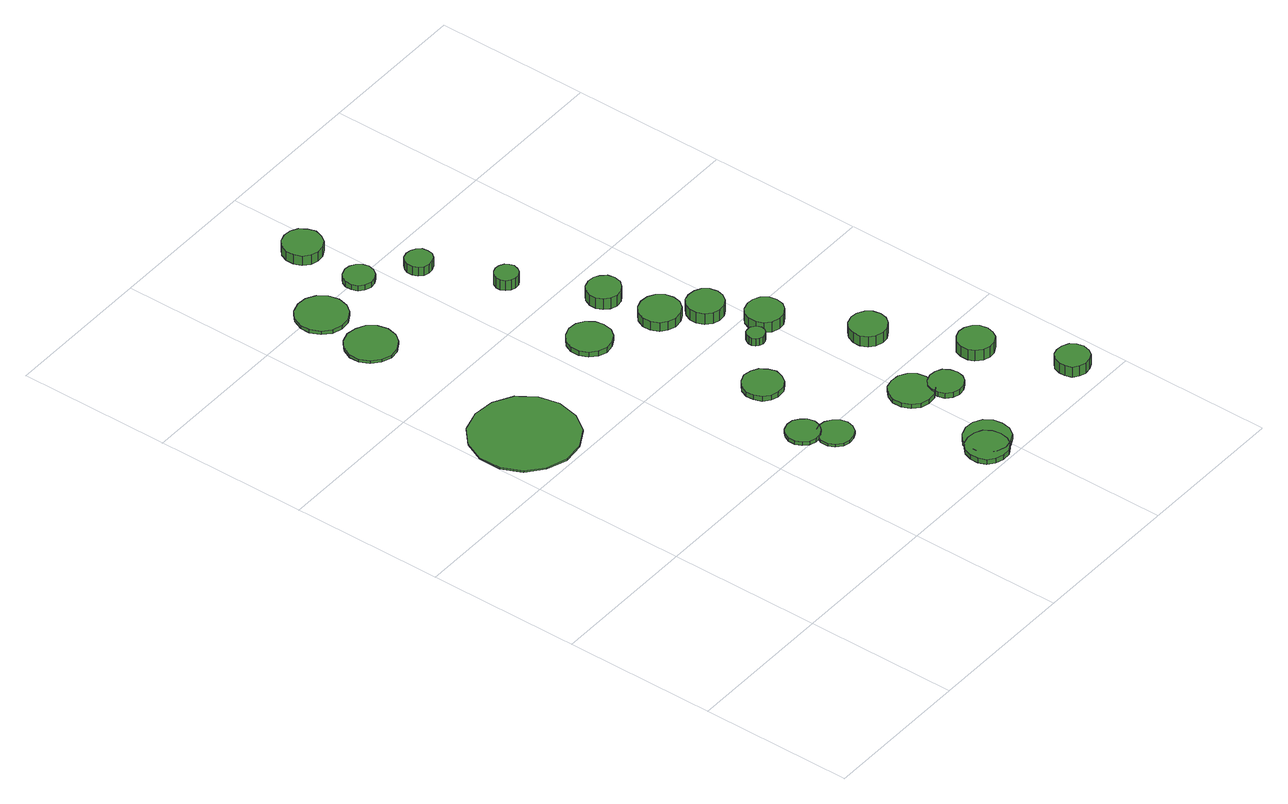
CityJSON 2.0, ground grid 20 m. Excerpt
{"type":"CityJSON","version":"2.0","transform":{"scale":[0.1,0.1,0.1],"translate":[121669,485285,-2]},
"CityObjects":{
"tree1":{"type":"SolitaryVegetationObject","attributes":{"function":"something"},"geometry":[{"type":"MultiSurface","lod":"1","boundaries":[[[0,1,2,3,4,5,6,7,8,9,10,11,12,13,14]],[[15,16,17,18,19,20,21,22,23,24,25,26,27,28,29]],[[0,29,28,1]],[[1,28,27,2]],[[2,27,26,3]],[[3,26,25,4]],[[4,25,24,5]],[[5,24,23,6]],[[6,23,22,7]],[[7,22,21,8]],[[8,21,20,9]],[[9,20,19,10]],[[10,19,18,11]],[[11,18,17,12]],[[12,17,16,13]],[[13,16,15,14]],[[14,15,29,0]]]}]},
"tree2":{"type":"SolitaryVegetationObject","attributes":{"function":"something"}},
"tree3":{"type":"SolitaryVegetationObject","attributes":{"function":"something"}},
"tree4":{"type":"SolitaryVegetationObject","attributes":{"function":"something"}},
"tree5":{"type":"SolitaryVegetationObject","attributes":{"function":"something"}},
"tree6":{"type":"SolitaryVegetationObject","attributes":{"function":"something"},"geometry":[{"type":"MultiSurface","lod":"1","boundaries":[[[30,31,32,33,34,35,36,37,38,39,40,41,42,43,44]],[[45,46,47,48,49,50,51,52,53,54,55,56,57,58,59]],[[30,59,58,31]],[[31,58,57,32]],[[32,57,56,33]],[[33,56,55,34]],[[34,55,54,35]],[[35,54,53,36]],[[36,53,52,37]],[[37,52,51,38]],[[38,51,50,39]],[[39,50,49,40]],[[40,49,48,41]],[[41,48,47,42]],[[42,47,46,43]],[[43,46,45,44]],[[44,45,59,30]]]}]},
"tree7":{"type":"SolitaryVegetationObject","attributes":{"function":"something"},"geometry":[{"type":"MultiSurface","lod":"1","boundaries":[[[60,61,62,63,64,65,66,67,68,69,70,71,72,73,74]],[[75,76,77,78,79,80,81,82,83,84,85,86,87,88,89]],[[60,89,88,61]],[[61,88,87,62]],[[62,87,86,63]],[[63,86,85,64]],[[64,85,84,65]],[[65,84,83,66]],[[66,83,82,67]],[[67,82,81,68]],[[68,81,80,69]],[[69,80,79,70]],[[70,79,78,71]],[[71,78,77,72]],[[72,77,76,73]],[[73,76,75,74]],[[74,75,89,60]]]}]},
"tree8":{"type":"SolitaryVegetationObject","attributes":{"function":"something"},"geometry":[{"type":"MultiSurface","lod":"1","boundaries":[[[90,91,92,93,94,95,96,97,98,99,100,101,102,103,104]],[[105,106,107,108,109,110,111,112,113,114,115,116,117,118,119]],[[90,119,118,91]],[[91,118,117,92]],[[92,117,116,93]],[[93,116,115,94]],[[94,115,114,95]],[[95,114,113,96]],[[96,113,112,97]],[[97,112,111,98]],[[98,111,110,99]],[[99,110,109,100]],[[100,109,108,101]],[[101,108,107,102]],[[102,107,106,103]],[[103,106,105,104]],[[104,105,119,90]]]}]},
"tree9":{"type":"SolitaryVegetationObject","attributes":{"function":"something"},"geometry":[{"type":"MultiSurface","lod":"1","boundaries":[[[120,121,122,123,124,125,126,127,128,129,130,131,132,133,134]],[[135,136,137,138,139,140,141,142,143,144,105,145,146,147,148]],[[120,148,147,121]],[[121,147,146,122]],[[122,146,145,123]],[[123,145,105,124]],[[124,105,144,125]],[[125,144,143,126]],[[126,143,142,127]],[[127,142,141,128]],[[128,141,140,129]],[[129,140,139,130]],[[130,139,138,131]],[[131,138,137,132]],[[132,137,136,133]],[[133,136,135,134]],[[134,135,148,120]]]}]},
"tree10":{"type":"SolitaryVegetationObject","attributes":{"function":"something"}},
"tree11":{"type":"SolitaryVegetationObject","attributes":{"function":"something"},"geometry":[{"type":"MultiSurface","lod":"1","boundaries":[[[149,150,151,152,153,154,155,156,157,158,159,160,161,162,163]],[[164,165,166,167,168,169,170,171,172,173,174,175,176,177,178]],[[149,178,177,150]],[[150,177,176,151]],[[151,176,175,152]],[[152,175,174,153]],[[153,174,173,154]],[[154,173,172,155]],[[155,172,171,156]],[[156,171,170,157]],[[157,170,169,158]],[[158,169,168,159]],[[159,168,167,160]],[[160,167,166,161]],[[161,166,165,162]],[[162,165,164,163]],[[163,164,178,149]]]}]},
"tree12":{"type":"SolitaryVegetationObject","attributes":{"function":"something"}},
"tree13":{"type":"SolitaryVegetationObject","attributes":{"function":"something"}},
"tree14":{"type":"SolitaryVegetationObject","attributes":{"function":"something"},"geometry":[{"type":"MultiSurface","lod":"1","boundaries":[[[179,180,181,182,183,184,185,186,187,188,189,190,191,192,193]],[[194,195,196,197,198,199,200,201,202,203,204,205,206,207,208]],[[179,208,207,180]],[[180,207,206,181]],[[181,206,205,182]],[[182,205,204,183]],[[183,204,203,184]],[[184,203,202,185]],[[185,202,201,186]],[[186,201,200,187]],[[187,200,199,188]],[[188,199,198,189]],[[189,198,197,190]],[[190,197,196,191]],[[191,196,195,192]],[[192,195,194,193]],[[193,194,208,179]]]}]},
"tree15":{"type":"SolitaryVegetationObject","attributes":{"function":"something"},"geometry":[{"type":"MultiSurface","lod":"1","boundaries":[[[209,210,211,212,213,214,215,216,217,218,219,220,221,222,223]],[[224,225,226,227,228,229,230,231,232,233,234,235,236,237,238]],[[209,238,237,210]],[[210,237,236,211]],[[211,236,235,212]],[[212,235,234,213]],[[213,234,233,214]],[[214,233,232,215]],[[215,232,231,216]],[[216,231,230,217]],[[217,230,229,218]],[[218,229,228,219]],[[219,228,227,220]],[[220,227,226,221]],[[221,226,225,222]],[[222,225,224,223]],[[223,224,238,209]]]}]},
"tree16":{"type":"SolitaryVegetationObject","attributes":{"function":"something"},"geometry":[{"type":"MultiSurface","lod":"1","boundaries":[[[239,240,241,242,243,244,245,246,247,248,249,250,251,252,253]],[[254,255,256,257,258,259,260,261,262,263,264,265,266,267,268]],[[239,268,267,240]],[[240,267,266,241]],[[241,266,265,242]],[[242,265,264,243]],[[243,264,263,244]],[[244,263,262,245]],[[245,262,261,246]],[[246,261,260,247]],[[247,260,259,248]],[[248,259,258,249]],[[249,258,257,250]],[[250,257,256,251]],[[251,256,255,252]],[[252,255,254,253]],[[253,254,268,239]]]}]},
"tree17":{"type":"SolitaryVegetationObject","attributes":{"function":"something"}},
"tree18":{"type":"SolitaryVegetationObject","attributes":{"function":"something"},"geometry":[{"type":"MultiSurface","lod":"1","boundaries":[[[269,270,271,272,273,274,275,276,277,278,279,280,281,282,283]],[[284,285,286,287,288,289,290,291,292,293,294,295,296,297,298]],[[269,298,297,270]],[[270,297,296,271]],[[271,296,295,272]],[[272,295,294,273]],[[273,294,293,274]],[[274,293,292,275]],[[275,292,291,276]],[[276,291,290,277]],[[277,290,289,278]],[[278,289,288,279]],[[279,288,287,280]],[[280,287,286,281]],[[281,286,285,282]],[[282,285,284,283]],[[283,284,298,269]]]}]},
"tree19":{"type":"SolitaryVegetationObject","attributes":{"function":"something"}},
"tree20":{"type":"SolitaryVegetationObject","attributes":{"function":"something"},"geometry":[{"type":"MultiSurface","lod":"1","boundaries":[[[299,300,301,302,303,304,305,306,307,308,309,310,311,312,313]],[[314,315,316,317,318,319,320,321,322,323,324,325,326,327,328]],[[299,328,327,300]],[[300,327,326,301]],[[301,326,325,302]],[[302,325,324,303]],[[303,324,323,304]],[[304,323,322,305]],[[305,322,321,306]],[[306,321,320,307]],[[307,320,319,308]],[[308,319,318,309]],[[309,318,317,310]],[[310,317,316,311]],[[311,316,315,312]],[[312,315,314,313]],[[313,314,328,299]]]}]},
"tree21":{"type":"SolitaryVegetationObject","attributes":{"function":"something"}},
"tree22":{"type":"SolitaryVegetationObject","attributes":{"function":"something"},"geometry":[{"type":"MultiSurface","lod":"1","boundaries":[[[329,330,331,332,333,334,335,336,337,338,339,340,341,342,343]],[[344,345,346,347,348,349,350,351,352,353,354,355,356,357,358]],[[329,358,357,330]],[[330,357,356,331]],[[331,356,355,332]],[[332,355,354,333]],[[333,354,353,334]],[[334,353,352,335]],[[335,352,351,336]],[[336,351,350,337]],[[337,350,349,338]],[[338,349,348,339]],[[339,348,347,340]],[[340,347,346,341]],[[341,346,345,342]],[[342,345,344,343]],[[343,344,358,329]]]}]},
"tree23":{"type":"SolitaryVegetationObject","attributes":{"function":"something"}},
"tree24":{"type":"SolitaryVegetationObject","attributes":{"function":"something"}},
"tree25":{"type":"SolitaryVegetationObject","attributes":{"function":"something"}},
"tree26":{"type":"SolitaryVegetationObject","attributes":{"function":"something"},"geometry":[{"type":"MultiSurface","lod":"1","boundaries":[[[359,360,361,362,363,364,365,366,367,368,369,370,371,372,373]],[[374,375,376,377,378,379,380,381,382,383,384,385,386,387,388]],[[359,388,387,360]],[[360,387,386,361]],[[361,386,385,362]],[[362,385,384,363]],[[363,384,383,364]],[[364,383,382,365]],[[365,382,381,366]],[[366,381,380,367]],[[367,380,379,368]],[[368,379,378,369]],[[369,378,377,370]],[[370,377,376,371]],[[371,376,375,372]],[[372,375,374,373]],[[373,374,388,359]]]}]},
"tree27":{"type":"SolitaryVegetationObject","attributes":{"function":"something"}},
"tree28":{"type":"SolitaryVegetationObject","attributes":{"function":"something"}},
"tree29":{"type":"SolitaryVegetationObject","attributes":{"function":"something"},"geometry":[{"type":"MultiSurface","lod":"1","boundaries":[[[389,390,391,392,393,394,395,396,397,398,399,400,401,402,403]],[[404,405,406,407,408,409,410,411,412,413,414,415,416,417,418]],[[389,418,417,390]],[[390,417,416,391]],[[391,416,415,392]],[[392,415,414,393]],[[393,414,413,394]],[[394,413,412,395]],[[395,412,411,396]],[[396,411,410,397]],[[397,410,409,398]],[[398,409,408,399]],[[399,408,407,400]],[[400,407,406,401]],[[401,406,405,402]],[[402,405,404,403]],[[403,404,418,389]]]}]},
"tree30":{"type":"SolitaryVegetationObject","attributes":{"function":"something"}},
"tree31":{"type":"SolitaryVegetationObject","attributes":{"function":"something"},"geometry":[{"type":"MultiSurface","lod":"1","boundaries":[[[419,420,421,422,423,424,425,426,427,428,429,430,431,432,433]],[[434,435,436,437,438,439,440,441,442,443,444,445,446,447,448]],[[419,448,447,420]],[[420,447,446,421]],[[421,446,445,422]],[[422,445,444,423]],[[423,444,443,424]],[[424,443,442,425]],[[425,442,441,426]],[[426,441,440,427]],[[427,440,439,428]],[[428,439,438,429]],[[429,438,437,430]],[[430,437,436,431]],[[431,436,435,432]],[[432,435,434,433]],[[433,434,448,419]]]}]},
"tree32":{"type":"SolitaryVegetationObject","attributes":{"function":"something"},"geometry":[{"type":"MultiSurface","lod":"1","boundaries":[[[449,450,451,452,453,454,455,456,457,458,459,460,461,462,463]],[[464,465,466,467,468,469,470,471,472,473,474,475,476,477,478]],[[449,478,477,450]],[[450,477,476,451]],[[451,476,475,452]],[[452,475,474,453]],[[453,474,473,454]],[[454,473,472,455]],[[455,472,471,456]],[[456,471,470,457]],[[457,470,469,458]],[[458,469,468,459]],[[459,468,467,460]],[[460,467,466,461]],[[461,466,465,462]],[[462,465,464,463]],[[463,464,478,449]]]}]},
"tree33":{"type":"SolitaryVegetationObject","attributes":{"function":"something"},"geometry":[{"type":"MultiSurface","lod":"1","boundaries":[[[479,480,481,482,483,484,485,486,487,488,489,490,491,492,493]],[[494,495,496,497,498,499,500,501,502,503,504,505,506,507,508]],[[479,508,507,480]],[[480,507,506,481]],[[481,506,505,482]],[[482,505,504,483]],[[483,504,503,484]],[[484,503,502,485]],[[485,502,501,486]],[[486,501,500,487]],[[487,500,499,488]],[[488,499,498,489]],[[489,498,497,490]],[[490,497,496,491]],[[491,496,495,492]],[[492,495,494,493]],[[493,494,508,479]]]}]},
"tree34":{"type":"SolitaryVegetationObject","attributes":{"function":"something"},"geometry":[{"type":"MultiSurface","lod":"1","boundaries":[[[509,510,511,512,513,514,515,516,517,518,519,520,521,522,523]],[[524,525,526,527,528,529,530,531,532,533,534,535,536,537,538]],[[509,538,537,510]],[[510,537,536,511]],[[511,536,535,512]],[[512,535,534,513]],[[513,534,533,514]],[[514,533,532,515]],[[515,532,531,516]],[[516,531,530,517]],[[517,530,529,518]],[[518,529,528,519]],[[519,528,527,520]],[[520,527,526,521]],[[521,526,525,522]],[[522,525,524,523]],[[523,524,538,509]]]}]},
"tree35":{"type":"SolitaryVegetationObject","attributes":{"function":"something"}},
"tree36":{"type":"SolitaryVegetationObject","attributes":{"function":"something"},"geometry":[{"type":"MultiSurface","lod":"1","boundaries":[[[539,540,541,542,543,544,545,546,547,548,549,550,551,552,553]],[[554,555,556,557,558,559,560,561,562,563,564,565,566,567,568]],[[539,568,567,540]],[[540,567,566,541]],[[541,566,565,542]],[[542,565,564,543]],[[543,564,563,544]],[[544,563,562,545]],[[545,562,561,546]],[[546,561,560,547]],[[547,560,559,548]],[[548,559,558,549]],[[549,558,557,550]],[[550,557,556,551]],[[551,556,555,552]],[[552,555,554,553]],[[553,554,568,539]]]}]},
"tree37":{"type":"SolitaryVegetationObject","attributes":{"function":"something"},"geometry":[{"type":"MultiSurface","lod":"1","boundaries":[[[569,570,571,572,573,574,575,576,577,578,579,580,581,582,583]],[[584,585,586,587,588,589,590,591,592,593,594,595,596,597,598]],[[569,598,597,570]],[[570,597,596,571]],[[571,596,595,572]],[[572,595,594,573]],[[573,594,593,574]],[[574,593,592,575]],[[575,592,591,576]],[[576,591,590,577]],[[577,590,589,578]],[[578,589,588,579]],[[579,588,587,580]],[[580,587,586,581]],[[581,586,585,582]],[[582,585,584,583]],[[583,584,598,569]]]}]},
"tree38":{"type":"SolitaryVegetationObject","attributes":{"function":"something"}},
"tree39":{"type":"SolitaryVegetationObject","attributes":{"function":"something"},"geometry":[{"type":"MultiSurface","lod":"1","boundaries":[[[599,600,601,602,603,604,605,606,607,608,609,610,611,612,613]],[[614,615,616,617,618,619,620,621,622,623,624,625,626,627,628]],[[599,628,627,600]],[[600,627,626,601]],[[601,626,625,602]],[[602,625,624,603]],[[603,624,623,604]],[[604,623,622,605]],[[605,622,621,606]],[[606,621,620,607]],[[607,620,619,608]],[[608,619,618,609]],[[609,618,617,610]],[[610,617,616,611]],[[611,616,615,612]],[[612,615,614,613]],[[613,614,628,599]]]}]},
"tree40":{"type":"SolitaryVegetationObject","attributes":{"function":"something"},"geometry":[{"type":"MultiSurface","lod":"1","boundaries":[[[629,630,631,632,633,634,635,636,637,638,639,640,641,642,643]],[[644,645,646,647,648,649,650,651,652,653,654,655,656,657,658]],[[629,658,657,630]],[[630,657,656,631]],[[631,656,655,632]],[[632,655,654,633]],[[633,654,653,634]],[[634,653,652,635]],[[635,652,651,636]],[[636,651,650,637]],[[637,650,649,638]],[[638,649,648,639]],[[639,648,647,640]],[[640,647,646,641]],[[641,646,645,642]],[[642,645,644,643]],[[643,644,658,629]]]}]},
"tree41":{"type":"SolitaryVegetationObject","attributes":{"function":"something"},"geometry":[{"type":"MultiSurface","lod":"1","boundaries":[[[659,660,661,662,663,664,665,666,667,668,669,670,671,672,673]],[[674,675,676,677,678,679,680,681,682,683,684,685,686,687,688]],[[659,688,687,660]],[[660,687,686,661]],[[661,686,685,662]],[[662,685,684,663]],[[663,684,683,664]],[[664,683,682,665]],[[665,682,681,666]],[[666,681,680,667]],[[667,680,679,668]],[[668,679,678,669]],[[669,678,677,670]],[[670,677,676,671]],[[671,676,675,672]],[[672,675,674,673]],[[673,674,688,659]]]}]},
"tree42":{"type":"SolitaryVegetationObject","attributes":{"function":"something"}}
},
"vertices":[
[137,475,12],[131,502,12],[115,525,12],[90,539,12],[62,542,12],[35,534,12],[14,515,12],[2,489,12],[2,460,12],[14,434,12],[35,416,12],[62,407,12],[90,410,12],[115,424,12],[131,447,12],[131,447,10],[115,424,10],[90,410,10],[62,407,10],[35,416,10],[14,434,10],[2,460,10],[2,489,10],[14,515,10],[35,534,10],[62,542,10],[90,539,10],[115,525,10],[131,502,10],[137,475,10],
[120,714,15],[117,727,15],[109,738,15],[97,744,15],[84,746,15],[71,742,15],[61,733,15],[55,720,15],[55,707,15],[61,695,15],[71,686,15],[84,681,15],[97,683,15],[109,690,15],[117,700,15],[117,700,11],[109,690,11],[97,683,11],[84,681,11],[71,686,11],[61,695,11],[55,707,11],[55,720,11],[61,733,11],[71,742,11],[84,746,11],[97,744,11],[109,738,11],[117,727,11],[120,714,11],
[126,790,17],[123,804,17],[115,815,17],[103,822,17],[90,823,17],[77,819,17],[67,810,17],[61,797,17],[61,784,17],[67,771,17],[77,762,17],[90,758,17],[103,759,17],[115,766,17],[123,777,17],[123,777,12],[115,766,12],[103,759,12],[90,758,12],[77,762,12],[67,771,12],[61,784,12],[61,797,12],[67,810,12],[77,819,12],[90,823,12],[103,822,12],[115,815,12],[123,804,12],[126,790,12],
[289,218,15],[287,227,15],[281,234,15],[274,239,15],[265,240,15],[256,237,15],[250,231,15],[246,223,15],[246,214,15],[250,206,15],[256,200,15],[265,197,15],[274,198,15],[281,202,15],[287,210,15],[287,210,10],[281,202,10],[274,198,10],[265,197,10],[256,200,10],[250,206,10],[246,214,10],[246,223,10],[250,231,10],[256,237,10],[265,240,10],[274,239,10],[281,234,10],[287,227,10],[289,218,10],
[312,187,14],[310,196,14],[304,204,14],[296,209,14],[287,210,14],[278,207,14],[271,200,14],[267,192,14],[267,182,14],[271,174,14],[278,167,14],[287,165,14],[296,166,14],[304,170,14],[310,178,14],[310,178,10],[304,170,10],[296,166,10],[287,165,10],[278,167,10],[271,174,10],[267,182,10],[267,192,10],[271,200,10],[278,207,10],[296,209,10],[304,204,10],[310,196,10],[312,187,10],
[401,31,17],[399,42,17],[393,51,17],[383,56,17],[372,57,17],[361,54,17],[353,46,17],[349,36,17],[349,25,17],[353,15,17],[361,8,17],[372,4,17],[383,5,17],[393,11,17],[399,20,17],[399,20,10],[393,11,10],[383,5,10],[372,4,10],[361,8,10],[353,15,10],[349,25,10],[349,36,10],[353,46,10],[361,54,10],[372,57,10],[383,56,10],[393,51,10],[399,42,10],[401,31,10],
[331,306,18],[328,316,18],[322,325,18],[313,330,18],[302,332,18],[292,328,18],[284,321,18],[280,311,18],[280,301,18],[284,291,18],[292,284,18],[302,281,18],[313,282,18],[322,287,18],[328,296,18],[328,296,11],[322,287,11],[313,282,11],[302,281,11],[292,284,11],[284,291,11],[280,301,11],[280,311,11],[284,321,11],[292,328,11],[302,332,11],[313,330,11],[322,325,11],[328,316,11],[331,306,11],
[417,41,17],[415,53,17],[408,63,17],[397,69,17],[385,70,17],[373,66,17],[364,58,17],[359,47,17],[359,35,17],[364,23,17],[373,15,17],[385,11,17],[397,13,17],[408,19,17],[415,29,17],[415,29,10],[408,19,10],[397,13,10],[385,11,10],[373,15,10],[364,23,10],[359,35,10],[359,47,10],[364,58,10],[373,66,10],[385,70,10],[397,69,10],[408,63,10],[415,53,10],[417,41,10],
[276,517,18],[274,528,18],[267,538,18],[257,544,18],[245,545,18],[234,541,18],[225,533,18],[220,523,18],[220,511,18],[225,500,18],[234,492,18],[245,488,18],[257,490,18],[267,496,18],[274,505,18],[274,505,11],[267,496,11],[257,490,11],[245,488,11],[234,492,11],[225,500,11],[220,511,11],[220,523,11],[225,533,11],[234,541,11],[245,545,11],[257,544,11],[267,538,11],[274,528,11],[276,517,11],
[192,797,20],[190,804,20],[185,811,20],[178,815,20],[170,816,20],[162,813,20],[156,808,20],[153,801,20],[153,793,20],[156,785,20],[162,780,20],[170,777,20],[178,778,20],[185,782,20],[190,789,20],[190,789,12],[185,782,12],[178,778,12],[170,777,12],[162,780,12],[156,785,12],[153,793,12],[153,801,12],[156,808,12],[162,813,12],[170,816,12],[178,815,12],[185,811,12],[190,804,12],[192,797,12],
[199,880,26],[196,890,26],[190,899,26],[181,904,26],[171,905,26],[161,902,26],[153,895,26],[149,885,26],[149,875,26],[153,865,26],[161,858,26],[171,855,26],[181,856,26],[190,861,26],[196,870,26],[196,870,12],[190,861,12],[181,856,12],[171,855,12],[161,858,12],[153,865,12],[149,875,12],[149,885,12],[153,895,12],[161,902,12],[171,905,12],[181,904,12],[190,899,12],[196,890,12],[199,880,12],
[431,163,16],[429,175,16],[422,184,16],[412,190,16],[400,191,16],[389,188,16],[380,180,16],[375,169,16],[375,157,16],[380,146,16],[389,138,16],[400,135,16],[412,136,16],[422,142,16],[429,151,16],[429,151,10],[422,142,10],[412,136,10],[400,135,10],[389,138,10],[380,146,10],[375,157,10],[375,169,10],[380,180,10],[389,188,10],[400,191,10],[412,190,10],[422,184,10],[429,175,10],[431,163,10],
[251,756,25],[250,763,25],[245,769,25],[239,772,25],[232,773,25],[225,771,25],[220,766,25],[217,760,25],[217,753,25],[220,746,25],[225,741,25],[232,739,25],[239,740,25],[245,743,25],[250,749,25],[250,749,12],[245,743,12],[239,740,12],[232,739,12],[225,741,12],[220,746,12],[217,753,12],[217,760,12],[220,766,12],[225,771,12],[232,773,12],[239,772,12],[245,769,12],[250,763,12],[251,756,12],
[289,658,27],[287,664,27],[284,669,27],[278,672,27],[272,673,27],[266,671,27],[261,667,27],[258,661,27],[258,655,27],[261,649,27],[266,645,27],[272,643,27],[278,643,27],[284,647,27],[287,652,27],[287,652,12],[284,647,12],[278,643,12],[272,643,12],[266,645,12],[261,649,12],[258,655,12],[258,661,12],[261,667,12],[266,671,12],[272,673,12],[278,672,12],[284,669,12],[287,664,12],[289,658,12],
[359,478,24],[357,489,24],[350,498,24],[341,503,24],[330,504,24],[320,501,24],[312,494,24],[307,484,24],[307,473,24],[312,463,24],[320,456,24],[330,453,24],[341,454,24],[350,459,24],[357,468,24],[357,468,11],[350,459,11],[341,454,11],[330,453,11],[320,456,11],[312,463,11],[307,473,11],[307,484,11],[312,494,11],[320,501,11],[330,504,11],[341,503,11],[350,498,11],[357,489,11],[359,478,11],
[380,365,22],[379,369,22],[376,373,22],[372,376,22],[367,376,22],[362,375,22],[359,371,22],[357,367,22],[357,362,22],[359,358,22],[362,355,22],[367,353,22],[372,354,22],[376,356,22],[379,360,22],[379,360,11],[376,356,11],[372,354,11],[367,353,11],[362,355,11],[359,358,11],[357,362,11],[357,367,11],[359,371,11],[362,375,11],[367,376,11],[372,376,11],[376,373,11],[379,369,11],[380,365,11],
[458,138,18],[456,147,18],[451,155,18],[443,159,18],[434,160,18],[425,157,18],[418,151,18],[415,143,18],[415,134,18],[418,125,18],[425,119,18],[434,116,18],[443,117,18],[451,122,18],[456,129,18],[456,129,11],[451,122,11],[443,117,11],[434,116,11],[425,119,11],[418,125,11],[415,134,11],[415,143,11],[418,151,11],[425,157,11],[434,160,11],[443,159,11],[451,155,11],[456,147,11],[458,138,11],
[343,552,27],[341,561,27],[335,568,27],[328,572,27],[319,573,27],[310,570,27],[304,565,27],[300,556,27],[300,547,27],[304,539,27],[310,533,27],[319,530,27],[328,531,27],[335,536,27],[341,543,27],[341,543,11],[335,536,11],[328,531,11],[319,530,11],[310,533,11],[304,539,11],[300,547,11],[300,556,11],[304,565,11],[310,570,11],[319,573,11],[328,572,11],[335,568,11],[341,561,11],[343,552,11],
[396,442,27],[394,452,27],[388,460,27],[380,464,27],[370,465,27],[361,463,27],[354,456,27],[350,447,27],[350,438,27],[354,429,27],[361,422,27],[370,419,27],[380,420,27],[388,425,27],[394,433,27],[394,433,11],[388,425,11],[380,420,11],[370,419,11],[361,422,11],[354,429,11],[350,438,11],[350,447,11],[354,456,11],[361,463,11],[370,465,11],[380,464,11],[388,460,11],[394,452,11],[396,442,11],
[427,379,26],[425,389,26],[419,397,26],[410,401,26],[401,402,26],[391,399,26],[384,393,26],[380,384,26],[380,374,26],[384,365,26],[391,358,26],[401,355,26],[410,356,26],[419,361,26],[425,369,26],[425,369,11],[419,361,11],[410,356,11],[401,355,11],[391,358,11],[384,365,11],[380,374,11],[380,384,11],[384,393,11],[391,399,11],[401,402,11],[410,401,11],[419,397,11],[425,389,11],[427,379,11],
[480,267,26],[478,277,26],[472,285,26],[463,290,26],[454,291,26],[444,288,26],[437,281,26],[433,272,26],[433,262,26],[437,253,26],[444,247,26],[454,244,26],[463,245,26],[472,250,26],[478,258,26],[478,258,11],[472,250,11],[463,245,11],[454,244,11],[444,247,11],[437,253,11],[433,262,11],[433,272,11],[437,281,11],[444,288,11],[454,291,11],[463,290,11],[472,285,11],[478,277,11],[480,267,11],
[534,152,27],[532,162,27],[527,169,27],[518,174,27],[509,175,27],[500,172,27],[492,166,27],[489,157,27],[489,147,27],[492,139,27],[500,132,27],[509,129,27],[518,130,27],[527,135,27],[532,143,27],[532,143,11],[527,135,11],[518,130,11],[509,129,11],[500,132,11],[492,139,11],[489,147,11],[489,157,11],[492,166,11],[500,172,11],[509,175,11],[518,174,11],[527,169,11],[532,162,11],[534,152,11],
[577,44,26],[575,53,26],[570,60,26],[562,64,26],[553,65,26],[545,63,26],[538,57,26],[535,48,26],[535,40,26],[538,31,26],[545,26,26],[553,23,26],[562,24,26],[570,28,26],[575,35,26],[575,35,11],[570,28,11],[562,24,11],[553,23,11],[545,26,11],[538,31,11],[535,40,11],[535,48,11],[538,57,11],[545,63,11],[553,65,11],[562,64,11],[570,60,11],[575,53,11],[577,44,11]
]}
